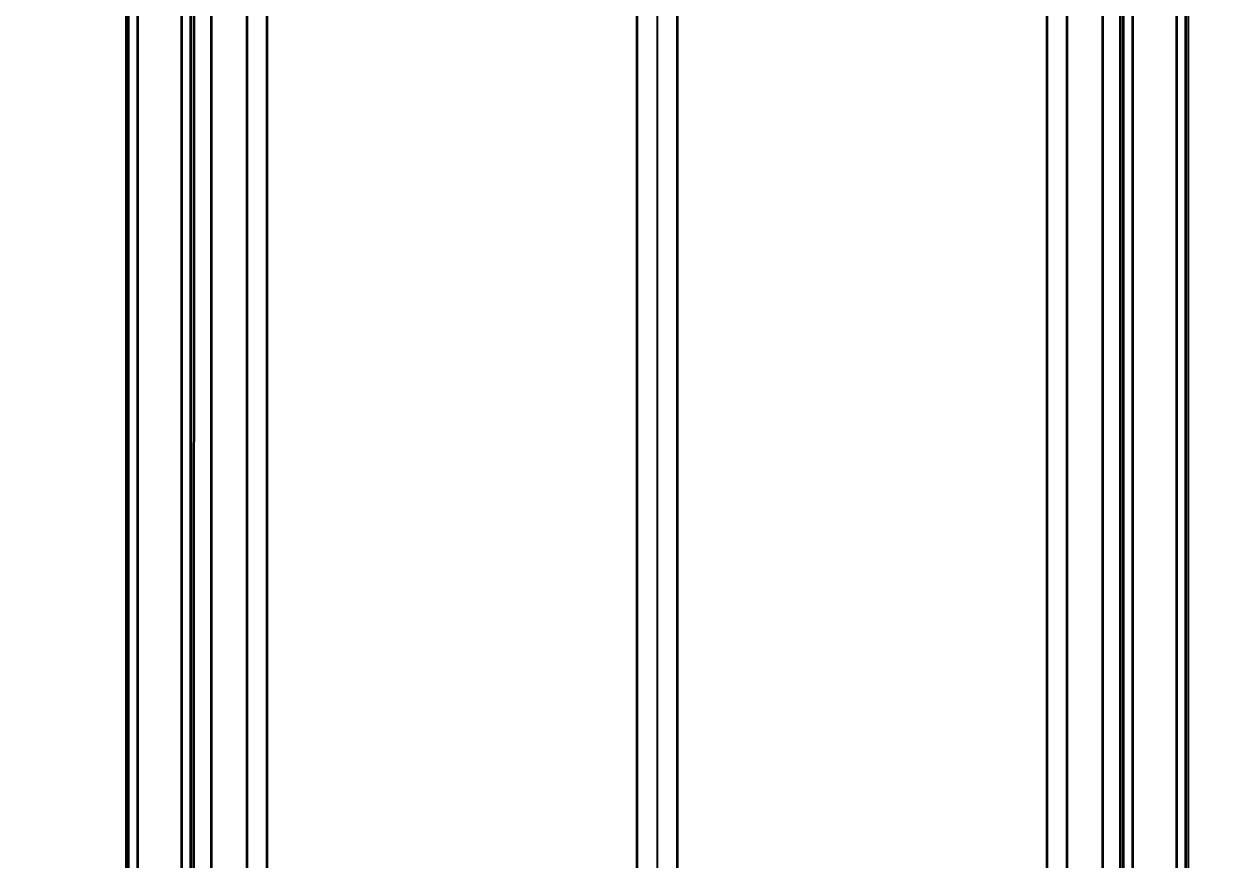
# Model space of a CAD drawing. Header units: millimetres. Extents: x 101 to 3000, y 150 to 4305.
# Drawn here: x 795.8 to 864.5, y 2781.9 to 2829.4 of the extents above; entities that cross this region are included whole.
import ezdxf

# ---------------------------------------------------------------- set-up
doc = ezdxf.new("R2010")
doc.units = ezdxf.units.MM
doc.header["$LTSCALE"] = 15
for name, color, linetype, lineweight in [('_Sichtbarkanten', 7, 'Continuous', 25), ('Bemaßung (ISO)', 7, 'Continuous', 25), ('Sichtbar schmal (ISO)', 7, 'Continuous', 35)]:
    doc.layers.add(name, color=color, linetype=linetype, lineweight=lineweight)
doc.styles.add('Notiztext (DIN)', font='verdana.ttf')
doc.dimstyles.new('Standard (DIN)', dxfattribs={"dimscale": 15, "dimtxt": 2.5, "dimasz": 2.5, "dimexe": 2, "dimexo": 4, "dimgap": 0.5, "dimtad": 1, "dimdec": 1, "dimrnd": 1e-08, "dimtxsty": 'Notiztext (DIN)', "dimcen": 0.09, "dimclrd": 256, "dimclre": 256, "dimclrt": 256, "dimadec": 0, "dimazin": 2, "dimtfac": 1, "dimtmove": 0, "dimatfit": 3, "dimfxl": 0, "dimtolj": 1, "dimtzin": 0, "dimlwd": -1, "dimlwe": -1, "dimarcsym": 0})

# ---------------------------------------------------------------- blocks, each defined once
blk = doc.blocks.new('*D75')
at = {"layer": 'Bemaßung (ISO)', "transparency": 16777216}
for p, q in [((831.784, 2997.805), (831.784, 2354.248)), ((771.634, 2600.505), (771.634, 2354.248)), ((734.134, 2384.248), (696.634, 2384.248)), ((771.634, 2384.248), (831.784, 2384.248)), ((869.284, 2384.248), (906.784, 2384.248))]:
    blk.add_line(p, q, dxfattribs=at)
for points in [[(734.134, 2390.498), (734.134, 2377.998), (771.634, 2384.248)], [(869.284, 2390.498), (869.284, 2377.998), (831.784, 2384.248)]]:
    blk.add_solid(points, dxfattribs=at)
at = {"layer": 'Defpoints', "color": 0, "transparency": 16777216}
for p in [(831.784, 3057.805), (771.634, 2660.505), (831.784, 2384.248)]:
    blk.add_point(p, dxfattribs=at)
at = {"layer": 'Bemaßung (ISO)', "transparency": 16777216, "insert": (772.343, 2430.784), "char_height": 37.5, "attachment_point": 1, "style": 'Notiztext (DIN)'}
blk.add_mtext('\\A1;60', dxfattribs=at)
blk = doc.blocks.new('*D78')
at = {"layer": 'Bemaßung (ISO)', "transparency": 16777216}
for p, q in [((746.792, 3510.496), (626.792, 3510.496)), ((656.792, 2748.013), (656.792, 3472.996)), ((746.792, 2710.513), (626.792, 2710.513))]:
    blk.add_line(p, q, dxfattribs=at)
for points in [[(650.542, 3472.996), (663.042, 3472.996), (656.792, 3510.496)], [(650.542, 2748.013), (663.042, 2748.013), (656.792, 2710.513)]]:
    blk.add_solid(points, dxfattribs=at)
at = {"layer": 'Defpoints', "color": 0, "transparency": 16777216}
for p in [(656.792, 3510.496), (806.792, 3510.496), (806.792, 2710.513)]:
    blk.add_point(p, dxfattribs=at)
at = {"layer": 'Bemaßung (ISO)', "transparency": 16777216, "insert": (610.08, 3070.209), "char_height": 37.5, "attachment_point": 1, "rotation": 90, "style": 'Notiztext (DIN)'}
blk.add_mtext('\\A1;800', dxfattribs=at)

msp = doc.modelspace()

# ---------------------------------------------------------------- linework, layer by layer
at = {"layer": '_Sichtbarkanten'}
for p, q in [((801.634, 2713.505), (801.634, 3507.505)), ((861.934, 3507.505), (861.934, 2713.505))]:
    msp.add_line(p, q, dxfattribs=at)
at = {"layer": 'Sichtbar schmal (ISO)'}
for p, q in [((801.775, 2712.495), (801.775, 3508.514)), ((802.275, 3508.514), (802.275, 2712.495)), ((804.792, 2712.513), (804.792, 3508.496)), ((805.292, 3508.496), (805.292, 2712.513)), ((858.275, 2712.513), (858.275, 3508.496)), ((858.775, 3508.496), (858.775, 2712.513)), ((861.292, 2712.495), (861.292, 3508.514)), ((861.792, 3508.514), (861.792, 2712.495)), ((805.48, 2712.701), (805.507, 3012.888)), ((806.48, 2712.696), (806.507, 3012.883)), ((857.06, 3012.883), (857.088, 2712.696)), ((858.06, 3012.888), (858.087, 2712.701)), ((808.511, 2765.18), (808.511, 2980.826)), ((809.652, 2765.181), (809.652, 2980.826)), ((853.915, 2980.826), (853.915, 2765.181)), ((855.057, 2980.826), (855.057, 2765.18)), ((830.643, 2965.411), (830.643, 2780.606)), ((832.925, 2965.411), (832.925, 2780.606))]:
    msp.add_line(p, q, dxfattribs=at)

# ---------------------------------------------------------------- dimensions: what is measured, and where the dimension line sits
at = {"layer": 'Bemaßung (ISO)'}
for base, p1, p2, angle, override, picture, middle in [((656.792, 3510.496), (806.792, 2710.513), (806.792, 3510.496), 90, {"dimdec": 1, "dimtp": 0, "dimtm": 0, "dimtdec": 2, "dimtofl": 0, "dimatfit": 1}, '*D78', (656.792, 3116.159)), ((831.784, 2384.248), (771.634, 2660.505), (831.784, 3057.805), 180, {"dimdec": 0, "dimtp": 0, "dimtm": 0, "dimtdec": 0, "dimtofl": 1, "dimatfit": 1}, '*D75', (801.709, 2384.248))]:
    dim = msp.add_linear_dim(base=base, p1=p1, p2=p2, angle=angle, dimstyle='Standard (DIN)', override=override, dxfattribs=at)
    dim.commit()
    dim.dimension.update_dxf_attribs({"geometry": picture, "text_midpoint": middle, "dimtype": 160})

doc.saveas('drawing.dxf')
